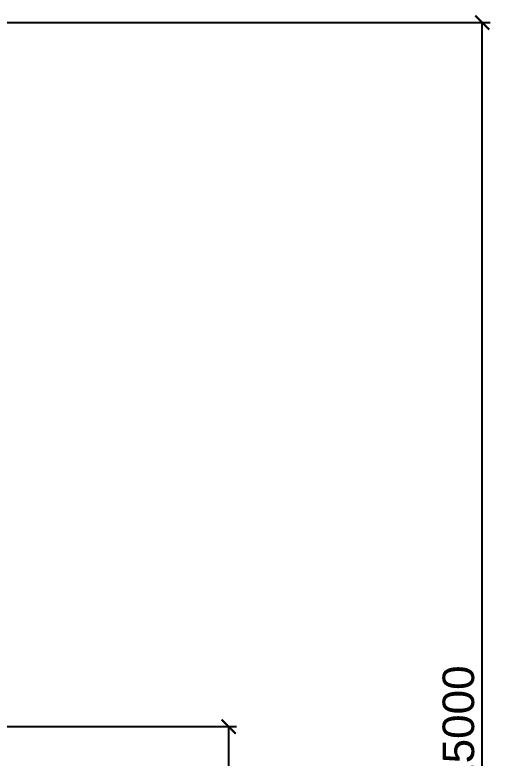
# Model space of a CAD drawing. Header units: millimetres. Extents: x -35150 to 1012618, y -518 to 497000.
# Drawn here: x 1004184 to 1012618, y 11941 to 25138 of the extents above; entities that cross this region are included whole.
import ezdxf

# ---------------------------------------------------------------- set-up
doc = ezdxf.new("R2010")
doc.units = ezdxf.units.MM
doc.layers.add('D-STR-DIM', color=7, linetype='Continuous', lineweight=13)
doc.styles.add('OpenSansCondensed-Light', font='OpenSansCondensed-Light.ttf')
doc.styles.add('TOWER_UNICODE', font='Arial Unicode.ttf')
doc.dimstyles.new('EZDXF', dxfattribs={"dimtxt": 0.25, "dimasz": 0.175, "dimexe": 0.375, "dimexo": 0.125, "dimgap": 0.1, "dimtad": 1, "dimlfac": 100, "dimzin": 12, "dimdsep": 46, "dimtxsty": 'OpenSansCondensed-Light', "dimblk": 'ARCHTICK', "dimcen": 2.5, "dimazin": 3, "dimtfac": 0.5, "dimtmove": 2, "dimatfit": 3})

# ---------------------------------------------------------------- blocks, each defined once
blk = doc.blocks.new('_ARCHTICK')
at = {"color": 0, "linetype": 'BYBLOCK', "const_width": 0.15}
blk.add_lwpolyline([(-0.5, -0.5), (0.5, 0.5)], dxfattribs=at)

msp = doc.modelspace()

# ---------------------------------------------------------------- dimensions: what is measured, and where the dimension line sits
at = {"layer": 'D-STR-DIM'}
for base, p2 in [((1012478.4, 0), (1000000, 25000)), ((1007978.4, 0), (1000000, 12500))]:
    msp.add_linear_dim(base=base, p1=(1000000, 0), p2=p2, angle=90, dimstyle='EZDXF', override={"dimtxt": 560, "dimasz": 250, "dimexe": 140, "dimexo": 120, "dimgap": 140, "dimtad": 1, "dimdec": 0, "dimlfac": 1, "dimlunit": 2, "dimtxsty": 'TOWER_UNICODE', "dimclrd": 7, "dimclre": 7, "dimclrt": 7}, dxfattribs=at).render()

doc.saveas('drawing.dxf')
